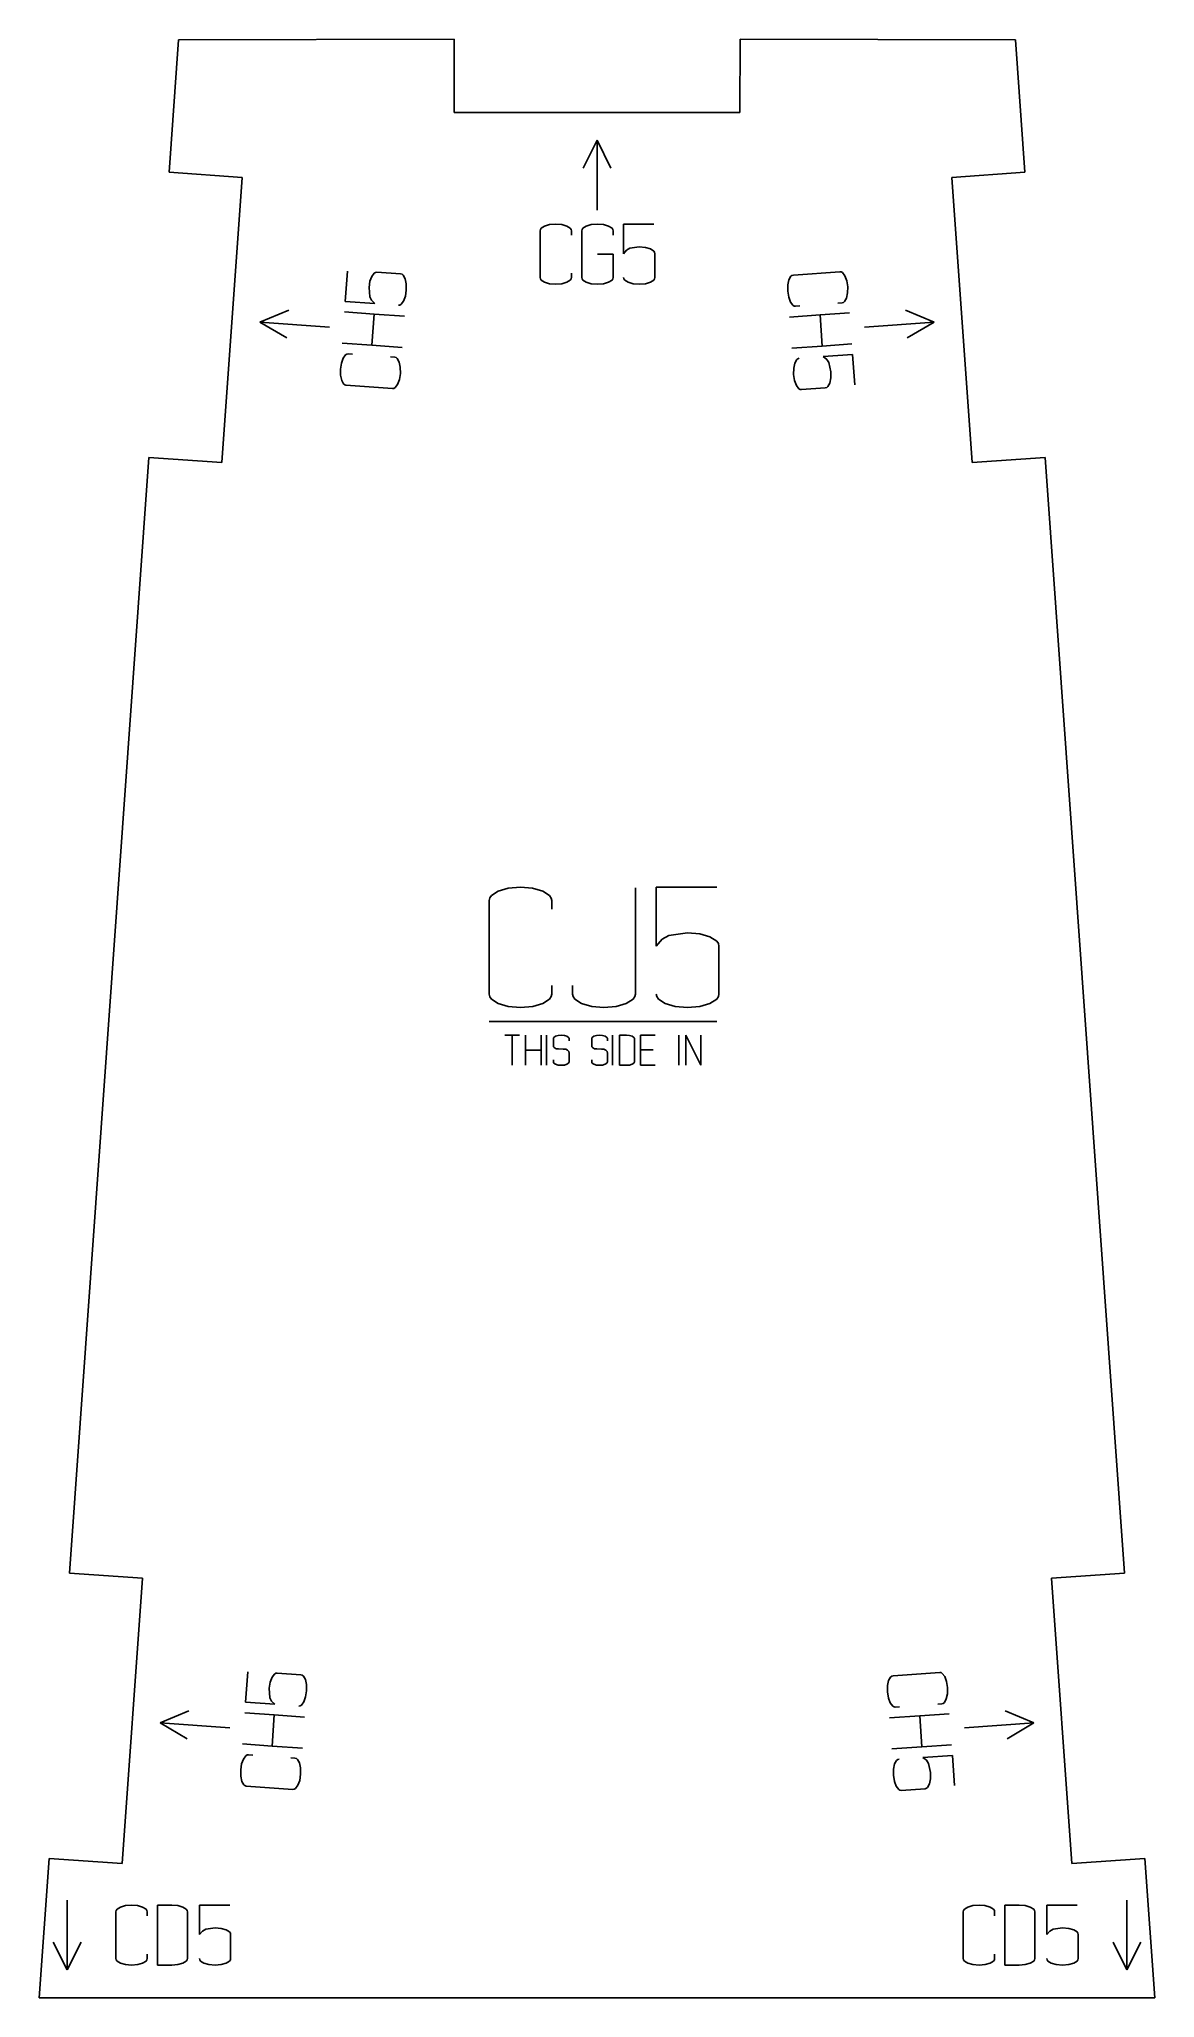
# Model space of a CAD drawing. Header units: millimetres. Extents: x 1218 to 1298, y -82 to 58.
import ezdxf

# ---------------------------------------------------------------- set-up
doc = ezdxf.new("R2010")
doc.units = ezdxf.units.MM
doc.layers.add('code', color=2, linetype='Continuous')
doc.layers.add('drawings', color=7, linetype='Continuous')

msp = doc.modelspace()

# ---------------------------------------------------------------- linework, layer by layer
at = {"layer": 'code'}
for p, q in [((1257.42, 48.8), (1258.42, 50.8)), ((1258.42, 45.8), (1258.42, 50.8)), ((1259.42, 48.8), (1258.42, 50.8)), ((1254.36, 44.41), (1254.34, 44.31)), ((1254.34, 44.31), (1254.34, 40.96)), ((1254.42, 44.49), (1254.36, 44.41)), ((1254.66, 44.65), (1254.42, 44.49)), ((1255.02, 44.76), (1254.66, 44.65)), ((1255.46, 44.79), (1255.02, 44.76)), ((1255.46, 44.79), (1255.9, 44.76)), ((1255.9, 44.76), (1256.26, 44.65)), ((1256.5, 44.49), (1256.26, 44.65)), ((1256.57, 44.4), (1256.5, 44.49)), ((1256.57, 44.4), (1256.59, 44.31)), ((1256.59, 44.31), (1256.59, 44)), ((1257.35, 44.41), (1257.33, 44.31)), ((1257.33, 44.31), (1257.33, 40.96)), ((1257.41, 44.5), (1257.35, 44.41)), ((1257.41, 44.5), (1257.65, 44.65)), ((1258.01, 44.76), (1257.65, 44.65)), ((1258.01, 44.76), (1258.45, 44.79)), ((1258.45, 44.79), (1258.89, 44.76)), ((1258.89, 44.76), (1259.25, 44.65)), ((1259.5, 44.5), (1259.25, 44.65)), ((1259.5, 44.5), (1259.56, 44.41)), ((1259.58, 44.31), (1259.56, 44.41)), ((1259.58, 44), (1259.58, 44.31)), ((1262.5, 44.79), (1260.33, 44.79)), ((1260.33, 44.79), (1260.33, 42.67)), ((1258.46, 42.64), (1259.58, 42.64)), ((1259.58, 42.64), (1259.58, 40.96)), ((1260.33, 42.67), (1260.54, 42.93)), ((1260.54, 42.93), (1260.78, 43.06)), ((1260.78, 43.06), (1261.45, 43.16)), ((1261.45, 43.16), (1261.89, 43.12)), ((1262.25, 43.02), (1261.89, 43.12)), ((1262.25, 43.02), (1262.49, 42.86)), ((1262.49, 42.86), (1262.55, 42.77)), ((1262.55, 42.77), (1262.57, 42.67)), ((1262.57, 40.96), (1262.57, 42.67)), ((1240.52, 41.41), (1240.37, 39.25)), ((1242.14, 40.69), (1242.27, 41.04)), ((1242.45, 41.27), (1242.27, 41.04)), ((1242.45, 41.27), (1242.54, 41.32)), ((1242.54, 41.32), (1242.64, 41.34)), ((1242.64, 41.34), (1244.34, 41.22)), ((1244.34, 41.22), (1244.44, 41.19)), ((1244.44, 41.19), (1244.52, 41.12)), ((1244.52, 41.12), (1244.66, 40.87)), ((1244.66, 40.87), (1244.74, 40.5)), ((1254.34, 40.96), (1254.36, 40.87)), ((1254.36, 40.87), (1254.42, 40.78)), ((1254.42, 40.78), (1254.66, 40.62)), ((1256.26, 40.62), (1256.5, 40.78)), ((1256.5, 40.78), (1256.57, 40.87)), ((1256.57, 40.87), (1256.59, 40.96)), ((1256.59, 40.96), (1256.59, 41.27)), ((1257.33, 40.96), (1257.35, 40.87)), ((1257.35, 40.87), (1257.41, 40.78)), ((1257.41, 40.78), (1257.65, 40.62)), ((1259.25, 40.62), (1259.5, 40.78)), ((1259.5, 40.78), (1259.56, 40.87)), ((1259.58, 40.96), (1259.56, 40.87)), ((1260.33, 40.96), (1260.35, 40.87)), ((1260.35, 40.87), (1260.41, 40.78)), ((1260.41, 40.78), (1260.65, 40.62)), ((1262.25, 40.62), (1262.49, 40.78)), ((1262.55, 40.87), (1262.49, 40.78)), ((1262.57, 40.96), (1262.55, 40.87)), ((1272.18, 40.8), (1272.1, 40.43)), ((1272.32, 41.05), (1272.18, 40.8)), ((1272.4, 41.11), (1272.32, 41.05)), ((1272.5, 41.14), (1272.4, 41.11)), ((1275.84, 41.38), (1272.5, 41.14)), ((1275.93, 41.37), (1275.84, 41.38)), ((1276.03, 41.31), (1275.93, 41.37)), ((1276.2, 41.09), (1276.03, 41.31)), ((1276.33, 40.73), (1276.2, 41.09)), ((1276.4, 40.29), (1276.33, 40.73)), ((1242.08, 40.25), (1242.14, 40.69)), ((1242.13, 39.57), (1242.08, 40.25)), ((1242.24, 39.33), (1242.13, 39.57)), ((1242.48, 39.1), (1242.24, 39.33)), ((1244.68, 39.62), (1244.55, 39.27)), ((1244.74, 40.06), (1244.68, 39.62)), ((1244.74, 40.5), (1244.74, 40.06)), ((1254.66, 40.62), (1255.02, 40.52)), ((1255.02, 40.52), (1255.46, 40.48)), ((1255.46, 40.48), (1255.9, 40.52)), ((1255.9, 40.52), (1256.26, 40.62)), ((1257.65, 40.62), (1258.01, 40.52)), ((1258.01, 40.52), (1258.45, 40.48)), ((1258.45, 40.48), (1258.89, 40.52)), ((1258.89, 40.52), (1259.25, 40.62)), ((1261.01, 40.52), (1260.65, 40.62)), ((1261.45, 40.48), (1261.01, 40.52)), ((1261.89, 40.52), (1261.45, 40.48)), ((1262.25, 40.62), (1261.89, 40.52)), ((1272.1, 40.43), (1272.1, 39.99)), ((1272.1, 39.99), (1272.17, 39.55)), ((1272.17, 39.55), (1272.29, 39.2)), ((1276.17, 39.23), (1276.31, 39.49)), ((1276.31, 39.49), (1276.39, 39.86)), ((1276.39, 39.86), (1276.4, 40.29)), ((1236.31, 38.63), (1234.25, 37.77)), ((1240.31, 38.49), (1242.43, 38.34)), ((1242.48, 39.1), (1240.37, 39.25)), ((1242.27, 36.11), (1242.43, 38.34)), ((1242.43, 38.34), (1244.61, 38.18)), ((1244.18, 38.97), (1244.28, 38.99)), ((1244.28, 38.99), (1244.37, 39.04)), ((1244.37, 39.04), (1244.55, 39.27)), ((1272.23, 38.12), (1274.41, 38.28)), ((1272.29, 39.2), (1272.47, 38.97)), ((1272.47, 38.97), (1272.56, 38.91)), ((1272.56, 38.91), (1272.66, 38.9)), ((1272.66, 38.9), (1272.96, 38.92)), ((1274.41, 38.28), (1276.53, 38.43)), ((1274.41, 38.28), (1274.57, 36.05)), ((1275.69, 39.12), (1276, 39.14)), ((1276, 39.14), (1276.09, 39.16)), ((1276.09, 39.16), (1276.17, 39.23)), ((1280.53, 38.63), (1282.59, 37.77)), ((1239.23, 37.41), (1234.25, 37.77)), ((1236.17, 36.63), (1234.25, 37.77)), ((1277.6, 37.41), (1282.59, 37.77)), ((1280.67, 36.63), (1282.59, 37.77)), ((1240.22, 35.18), (1240.09, 34.82)), ((1242.27, 36.11), (1240.15, 36.26)), ((1240.39, 35.41), (1240.22, 35.18)), ((1240.48, 35.47), (1240.39, 35.41)), ((1240.58, 35.48), (1240.48, 35.47)), ((1240.88, 35.46), (1240.58, 35.48)), ((1244.45, 35.95), (1242.27, 36.11)), ((1243.92, 35.24), (1243.61, 35.27)), ((1244.01, 35.22), (1243.92, 35.24)), ((1244.1, 35.15), (1244.01, 35.22)), ((1244.24, 34.9), (1244.1, 35.15)), ((1274.57, 36.05), (1272.39, 35.89)), ((1272.83, 35.14), (1272.75, 35.08)), ((1272.92, 35.17), (1272.83, 35.14)), ((1276.69, 36.2), (1274.57, 36.05)), ((1274.63, 35.29), (1276.74, 35.44)), ((1274.63, 35.29), (1274.9, 35.09)), ((1276.9, 33.27), (1276.74, 35.44)), ((1240.09, 34.82), (1240.02, 34.39)), ((1240.02, 34.39), (1240.02, 33.95)), ((1240.02, 33.95), (1240.11, 33.58)), ((1244.31, 34.53), (1244.24, 34.9)), ((1244.25, 33.65), (1244.32, 34.09)), ((1244.32, 34.09), (1244.31, 34.53)), ((1272.52, 34.01), (1272.53, 34.46)), ((1272.59, 33.58), (1272.52, 34.01)), ((1272.53, 34.46), (1272.61, 34.82)), ((1272.75, 35.08), (1272.61, 34.82)), ((1274.9, 35.09), (1275.04, 34.87)), ((1275.04, 34.87), (1275.19, 34.2)), ((1275.19, 33.76), (1275.11, 33.39)), ((1275.19, 34.2), (1275.19, 33.76)), ((1240.11, 33.58), (1240.24, 33.33)), ((1240.24, 33.33), (1240.33, 33.27)), ((1240.33, 33.27), (1240.42, 33.24)), ((1240.42, 33.24), (1243.76, 33)), ((1243.76, 33), (1243.86, 33.01)), ((1243.86, 33.01), (1243.95, 33.07)), ((1243.95, 33.07), (1244.12, 33.29)), ((1244.12, 33.29), (1244.25, 33.65)), ((1272.72, 33.22), (1272.59, 33.58)), ((1272.89, 32.99), (1272.72, 33.22)), ((1272.99, 32.94), (1272.89, 32.99)), ((1273.08, 32.93), (1272.99, 32.94)), ((1274.79, 33.05), (1273.08, 32.93)), ((1274.89, 33.08), (1274.79, 33.05)), ((1274.97, 33.14), (1274.89, 33.08)), ((1274.97, 33.14), (1275.11, 33.39)), ((1252.06, -2.82), (1252.94, -2.74)), ((1252.94, -2.74), (1252.06, -2.82)), ((1252.94, -2.74), (1253.8, -2.82)), ((1253.8, -2.82), (1252.94, -2.74)), ((1261.17, -10.4), (1261.17, -2.78)), ((1261.17, -2.78), (1261.17, -10.4)), ((1262.66, -6.98), (1262.66, -2.74)), ((1262.66, -2.74), (1267.01, -2.74)), ((1267.01, -2.74), (1262.66, -2.74)), ((1262.66, -2.74), (1262.66, -6.98)), ((1250.69, -3.7), (1250.73, -3.51)), ((1250.73, -3.51), (1250.69, -3.7)), ((1250.69, -10.4), (1250.69, -3.7)), ((1250.69, -3.7), (1250.69, -10.4)), ((1250.73, -3.51), (1250.85, -3.34)), ((1250.85, -3.34), (1250.73, -3.51)), ((1250.85, -3.34), (1251.33, -3.03)), ((1251.33, -3.03), (1250.85, -3.34)), ((1251.33, -3.03), (1252.06, -2.82)), ((1252.06, -2.82), (1251.33, -3.03)), ((1253.8, -2.82), (1254.54, -3.03)), ((1254.54, -3.03), (1253.8, -2.82)), ((1254.54, -3.03), (1255.02, -3.34)), ((1255.02, -3.34), (1254.54, -3.03)), ((1255.02, -3.34), (1255.14, -3.52)), ((1255.14, -3.52), (1255.02, -3.34)), ((1255.14, -3.52), (1255.18, -3.7)), ((1255.18, -3.7), (1255.14, -3.52)), ((1255.18, -3.7), (1255.18, -4.32)), ((1255.18, -4.32), (1255.18, -3.7)), ((1263.1, -6.47), (1262.66, -6.98)), ((1262.66, -6.98), (1263.1, -6.47)), ((1263.56, -6.21), (1263.1, -6.47)), ((1263.1, -6.47), (1263.56, -6.21)), ((1264.91, -6.01), (1263.56, -6.21)), ((1263.56, -6.21), (1264.91, -6.01)), ((1265.79, -6.09), (1264.91, -6.01)), ((1264.91, -6.01), (1265.79, -6.09)), ((1266.52, -6.3), (1265.79, -6.09)), ((1265.79, -6.09), (1266.52, -6.3)), ((1267, -6.61), (1266.52, -6.3)), ((1266.52, -6.3), (1267, -6.61)), ((1267.12, -6.78), (1267, -6.61)), ((1267, -6.61), (1267.12, -6.78)), ((1267.16, -6.98), (1267.12, -6.78)), ((1267.12, -6.78), (1267.16, -6.98)), ((1267.16, -10.4), (1267.16, -6.98)), ((1267.16, -6.98), (1267.16, -10.4)), ((1255.18, -9.79), (1255.18, -10.4)), ((1255.18, -10.4), (1255.18, -9.79)), ((1256.67, -9.79), (1256.67, -10.4)), ((1256.67, -10.4), (1256.67, -9.79)), ((1250.73, -10.6), (1250.69, -10.4)), ((1250.69, -10.4), (1250.73, -10.6)), ((1250.85, -10.78), (1250.73, -10.6)), ((1250.73, -10.6), (1250.85, -10.78)), ((1251.33, -11.08), (1250.85, -10.78)), ((1250.85, -10.78), (1251.33, -11.08)), ((1252.05, -11.29), (1251.33, -11.08)), ((1251.33, -11.08), (1252.05, -11.29)), ((1254.54, -11.08), (1253.82, -11.29)), ((1253.82, -11.29), (1254.54, -11.08)), ((1255.02, -10.77), (1254.54, -11.08)), ((1254.54, -11.08), (1255.02, -10.77)), ((1255.14, -10.59), (1255.02, -10.77)), ((1255.02, -10.77), (1255.14, -10.59)), ((1255.18, -10.4), (1255.14, -10.59)), ((1255.14, -10.59), (1255.18, -10.4)), ((1256.67, -10.4), (1256.71, -10.59)), ((1256.71, -10.59), (1256.67, -10.4)), ((1256.71, -10.59), (1256.83, -10.77)), ((1256.83, -10.77), (1256.71, -10.59)), ((1256.83, -10.77), (1257.31, -11.08)), ((1257.31, -11.08), (1256.83, -10.77)), ((1257.31, -11.08), (1258.04, -11.29)), ((1258.04, -11.29), (1257.31, -11.08)), ((1259.8, -11.29), (1260.52, -11.08)), ((1260.52, -11.08), (1259.8, -11.29)), ((1260.52, -11.08), (1261.01, -10.77)), ((1261.01, -10.77), (1260.52, -11.08)), ((1261.01, -10.77), (1261.13, -10.59)), ((1261.13, -10.59), (1261.01, -10.77)), ((1261.13, -10.59), (1261.17, -10.4)), ((1261.17, -10.4), (1261.13, -10.59)), ((1262.71, -10.59), (1262.66, -10.4)), ((1262.66, -10.4), (1262.71, -10.59)), ((1262.83, -10.77), (1262.71, -10.59)), ((1262.71, -10.59), (1262.83, -10.77)), ((1263.31, -11.08), (1262.83, -10.77)), ((1262.83, -10.77), (1263.31, -11.08)), ((1264.03, -11.29), (1263.31, -11.08)), ((1266.52, -11.08), (1265.79, -11.29)), ((1266.52, -11.08), (1267, -10.77)), ((1267, -10.77), (1266.52, -11.08)), ((1267, -10.77), (1267.12, -10.59)), ((1267.12, -10.59), (1267, -10.77)), ((1267.12, -10.59), (1267.16, -10.4)), ((1267.16, -10.4), (1267.12, -10.59)), ((1250.69, -12.36), (1267.01, -12.36)), ((1252.94, -11.36), (1252.05, -11.29)), ((1252.05, -11.29), (1252.94, -11.36)), ((1253.82, -11.29), (1252.94, -11.36)), ((1252.94, -11.36), (1253.82, -11.29)), ((1258.04, -11.29), (1258.92, -11.36)), ((1258.92, -11.36), (1258.04, -11.29)), ((1258.92, -11.36), (1259.8, -11.29)), ((1259.8, -11.29), (1258.92, -11.36)), ((1264.91, -11.36), (1264.03, -11.29)), ((1265.79, -11.29), (1264.91, -11.36)), ((1252.34, -13.36), (1251.8, -13.36)), ((1251.8, -13.36), (1252.87, -13.36)), ((1252.87, -13.36), (1252.34, -13.36)), ((1252.34, -13.36), (1252.34, -15.51)), ((1252.34, -15.51), (1252.34, -13.36)), ((1253.3, -15.51), (1253.3, -13.36)), ((1253.3, -13.36), (1253.3, -14.42)), ((1254.41, -14.42), (1254.41, -13.36)), ((1254.41, -13.36), (1254.41, -15.51)), ((1254.79, -13.36), (1254.79, -15.51)), ((1255.29, -13.6), (1255.3, -13.55)), ((1255.3, -13.55), (1255.29, -13.6)), ((1255.29, -14.13), (1255.29, -13.6)), ((1255.29, -13.6), (1255.29, -14.13)), ((1255.3, -13.55), (1255.33, -13.51)), ((1255.33, -13.51), (1255.3, -13.55)), ((1255.33, -13.51), (1255.45, -13.43)), ((1255.45, -13.43), (1255.33, -13.51)), ((1255.45, -13.43), (1255.64, -13.38)), ((1255.64, -13.38), (1255.45, -13.43)), ((1255.64, -13.38), (1255.86, -13.36)), ((1255.86, -13.36), (1255.64, -13.38)), ((1255.86, -13.36), (1256.08, -13.38)), ((1256.08, -13.38), (1255.86, -13.36)), ((1256.08, -13.38), (1256.26, -13.43)), ((1256.26, -13.43), (1256.08, -13.38)), ((1256.26, -13.43), (1256.38, -13.51)), ((1256.38, -13.51), (1256.26, -13.43)), ((1256.38, -13.51), (1256.41, -13.55)), ((1256.41, -13.55), (1256.38, -13.51)), ((1256.41, -13.55), (1256.42, -13.6)), ((1256.42, -13.6), (1256.41, -13.55)), ((1256.42, -13.6), (1256.42, -13.75)), ((1256.42, -13.75), (1256.42, -13.6)), ((1258.04, -13.6), (1258.05, -13.55)), ((1258.05, -13.55), (1258.04, -13.6)), ((1258.04, -14.13), (1258.04, -13.6)), ((1258.04, -13.6), (1258.04, -14.13)), ((1258.05, -13.55), (1258.08, -13.51)), ((1258.08, -13.51), (1258.05, -13.55)), ((1258.08, -13.51), (1258.2, -13.43)), ((1258.2, -13.43), (1258.08, -13.51)), ((1258.2, -13.43), (1258.38, -13.38)), ((1258.38, -13.38), (1258.2, -13.43)), ((1258.38, -13.38), (1258.6, -13.36)), ((1258.6, -13.36), (1258.38, -13.38)), ((1258.6, -13.36), (1258.82, -13.38)), ((1258.82, -13.38), (1258.6, -13.36)), ((1258.82, -13.38), (1259, -13.43)), ((1259, -13.43), (1258.82, -13.38)), ((1259, -13.43), (1259.12, -13.51)), ((1259.12, -13.51), (1259, -13.43)), ((1259.12, -13.51), (1259.15, -13.55)), ((1259.15, -13.55), (1259.12, -13.51)), ((1259.15, -13.55), (1259.16, -13.6)), ((1259.16, -13.6), (1259.15, -13.55)), ((1259.16, -13.6), (1259.16, -13.75)), ((1259.16, -13.75), (1259.16, -13.6)), ((1259.53, -13.36), (1259.53, -15.51)), ((1260.03, -15.51), (1260.03, -13.36)), ((1260.03, -13.36), (1260.54, -13.36)), ((1260.54, -13.36), (1260.76, -13.38)), ((1260.76, -13.38), (1260.94, -13.43)), ((1260.94, -13.43), (1261.06, -13.51)), ((1261.06, -13.51), (1261.09, -13.55)), ((1261.09, -13.55), (1261.1, -13.6)), ((1261.1, -13.6), (1261.1, -15.27)), ((1261.53, -15.51), (1261.53, -13.36)), ((1261.53, -13.36), (1262.6, -13.36)), ((1262.6, -13.36), (1261.53, -13.36)), ((1261.53, -13.36), (1261.53, -14.4)), ((1264.28, -13.36), (1264.28, -15.51)), ((1264.78, -15.51), (1264.78, -13.36)), ((1264.78, -13.36), (1265.86, -15.51)), ((1265.86, -15.51), (1264.78, -13.36)), ((1264.78, -13.36), (1264.78, -15.51)), ((1265.86, -15.51), (1265.86, -13.36)), ((1265.86, -13.36), (1265.86, -15.51)), ((1253.3, -14.42), (1254.41, -14.42)), ((1254.41, -14.42), (1253.3, -14.42)), ((1253.3, -14.42), (1253.3, -15.51)), ((1254.41, -15.51), (1254.41, -14.42)), ((1255.31, -14.19), (1255.29, -14.13)), ((1255.29, -14.13), (1255.31, -14.19)), ((1255.29, -15.12), (1255.29, -15.27)), ((1255.29, -15.27), (1255.29, -15.12)), ((1255.29, -15.27), (1255.3, -15.32)), ((1255.3, -15.32), (1255.29, -15.27)), ((1255.3, -15.32), (1255.33, -15.37)), ((1255.33, -15.37), (1255.3, -15.32)), ((1255.34, -14.24), (1255.31, -14.19)), ((1255.31, -14.19), (1255.34, -14.24)), ((1255.33, -15.37), (1255.45, -15.44)), ((1255.45, -15.44), (1255.33, -15.37)), ((1255.49, -14.32), (1255.34, -14.24)), ((1255.34, -14.24), (1255.49, -14.32)), ((1255.45, -15.44), (1255.64, -15.5)), ((1255.64, -15.5), (1255.45, -15.44)), ((1255.65, -14.34), (1255.49, -14.32)), ((1255.49, -14.32), (1255.65, -14.34)), ((1255.99, -14.35), (1255.65, -14.34)), ((1255.65, -14.34), (1255.99, -14.35)), ((1256.18, -14.36), (1255.99, -14.35)), ((1255.99, -14.35), (1256.18, -14.36)), ((1256.08, -15.5), (1256.26, -15.44)), ((1256.26, -15.44), (1256.08, -15.5)), ((1256.31, -14.42), (1256.18, -14.36)), ((1256.18, -14.36), (1256.31, -14.42)), ((1256.26, -15.44), (1256.38, -15.37)), ((1256.38, -15.37), (1256.26, -15.44)), ((1256.4, -14.51), (1256.31, -14.42)), ((1256.31, -14.42), (1256.4, -14.51)), ((1256.38, -15.37), (1256.41, -15.32)), ((1256.41, -15.32), (1256.38, -15.37)), ((1256.42, -14.64), (1256.4, -14.51)), ((1256.4, -14.51), (1256.42, -14.64)), ((1256.41, -15.32), (1256.42, -15.27)), ((1256.42, -15.27), (1256.41, -15.32)), ((1256.42, -15.27), (1256.42, -14.64)), ((1256.42, -14.64), (1256.42, -15.27)), ((1258.05, -14.19), (1258.04, -14.13)), ((1258.04, -14.13), (1258.05, -14.19)), ((1258.04, -15.12), (1258.04, -15.27)), ((1258.04, -15.27), (1258.04, -15.12)), ((1258.04, -15.27), (1258.05, -15.32)), ((1258.05, -15.32), (1258.04, -15.27)), ((1258.09, -14.24), (1258.05, -14.19)), ((1258.05, -14.19), (1258.09, -14.24)), ((1258.05, -15.32), (1258.08, -15.37)), ((1258.08, -15.37), (1258.05, -15.32)), ((1258.08, -15.37), (1258.2, -15.44)), ((1258.2, -15.44), (1258.08, -15.37)), ((1258.23, -14.32), (1258.09, -14.24)), ((1258.09, -14.24), (1258.23, -14.32)), ((1258.2, -15.44), (1258.38, -15.5)), ((1258.38, -15.5), (1258.2, -15.44)), ((1258.4, -14.34), (1258.23, -14.32)), ((1258.23, -14.32), (1258.4, -14.34)), ((1258.74, -14.35), (1258.4, -14.34)), ((1258.4, -14.34), (1258.74, -14.35)), ((1258.92, -14.36), (1258.74, -14.35)), ((1258.74, -14.35), (1258.92, -14.36)), ((1258.82, -15.5), (1259, -15.44)), ((1259, -15.44), (1258.82, -15.5)), ((1259.06, -14.42), (1258.92, -14.36)), ((1258.92, -14.36), (1259.06, -14.42)), ((1259, -15.44), (1259.12, -15.37)), ((1259.12, -15.37), (1259, -15.44)), ((1259.14, -14.51), (1259.06, -14.42)), ((1259.06, -14.42), (1259.14, -14.51)), ((1259.12, -15.37), (1259.15, -15.32)), ((1259.15, -15.32), (1259.12, -15.37)), ((1259.17, -14.64), (1259.14, -14.51)), ((1259.14, -14.51), (1259.17, -14.64)), ((1259.15, -15.32), (1259.16, -15.27)), ((1259.16, -15.27), (1259.15, -15.32)), ((1259.16, -15.27), (1259.17, -14.64)), ((1259.17, -14.64), (1259.16, -15.27)), ((1260.94, -15.44), (1260.76, -15.5)), ((1261.06, -15.37), (1260.94, -15.44)), ((1261.09, -15.32), (1261.06, -15.37)), ((1261.1, -15.27), (1261.09, -15.32)), ((1261.53, -14.4), (1262.45, -14.4)), ((1262.45, -14.4), (1261.53, -14.4)), ((1261.53, -14.4), (1261.53, -15.51)), ((1255.64, -15.5), (1255.86, -15.51)), ((1255.86, -15.51), (1255.64, -15.5)), ((1255.86, -15.51), (1256.08, -15.5)), ((1256.08, -15.5), (1255.86, -15.51)), ((1258.38, -15.5), (1258.6, -15.51)), ((1258.6, -15.51), (1258.38, -15.5)), ((1258.6, -15.51), (1258.82, -15.5)), ((1258.82, -15.5), (1258.6, -15.51)), ((1260.54, -15.51), (1260.03, -15.51)), ((1260.76, -15.5), (1260.54, -15.51)), ((1261.53, -15.51), (1262.6, -15.51)), ((1262.6, -15.51), (1261.53, -15.51)), ((1233.37, -59), (1233.21, -61.17)), ((1234.92, -60.17), (1234.99, -59.73)), ((1234.97, -60.85), (1234.92, -60.17)), ((1234.99, -59.73), (1235.12, -59.38)), ((1235.29, -59.15), (1235.12, -59.38)), ((1235.29, -59.15), (1235.39, -59.09)), ((1235.39, -59.09), (1235.48, -59.08)), ((1235.48, -59.08), (1237.19, -59.2)), ((1237.19, -59.2), (1237.28, -59.23)), ((1237.28, -59.23), (1237.37, -59.29)), ((1237.37, -59.29), (1237.51, -59.55)), ((1237.51, -59.55), (1237.58, -59.91)), ((1237.59, -60.36), (1237.52, -60.79)), ((1237.58, -59.91), (1237.59, -60.36)), ((1279.26, -59.98), (1279.25, -60.43)), ((1279.33, -59.62), (1279.26, -59.98)), ((1279.47, -59.37), (1279.33, -59.62)), ((1279.56, -59.3), (1279.47, -59.37)), ((1279.65, -59.28), (1279.56, -59.3)), ((1282.99, -59.04), (1279.65, -59.28)), ((1283.09, -59.05), (1282.99, -59.04)), ((1283.18, -59.1), (1283.09, -59.05)), ((1283.35, -59.33), (1283.18, -59.1)), ((1283.48, -59.69), (1283.35, -59.33)), ((1283.55, -60.12), (1283.48, -59.69)), ((1283.55, -60.56), (1283.55, -60.12)), ((1235.32, -61.32), (1233.21, -61.17)), ((1235.08, -61.09), (1234.97, -60.85)), ((1235.32, -61.32), (1235.08, -61.09)), ((1237.03, -61.44), (1237.13, -61.43)), ((1237.13, -61.43), (1237.22, -61.38)), ((1237.22, -61.38), (1237.39, -61.15)), ((1237.52, -60.79), (1237.39, -61.15)), ((1279.25, -60.43), (1279.32, -60.87)), ((1279.32, -60.87), (1279.45, -61.22)), ((1279.45, -61.22), (1279.62, -61.45)), ((1279.62, -61.45), (1279.72, -61.5)), ((1279.72, -61.5), (1279.81, -61.52)), ((1279.81, -61.52), (1280.12, -61.5)), ((1282.85, -61.3), (1283.15, -61.28)), ((1283.15, -61.28), (1283.24, -61.25)), ((1283.24, -61.25), (1283.33, -61.19)), ((1283.33, -61.19), (1283.46, -60.93)), ((1283.46, -60.93), (1283.55, -60.56)), ((1229.16, -61.79), (1227.09, -62.65)), ((1232.08, -63), (1227.09, -62.65)), ((1229.02, -63.79), (1227.09, -62.65)), ((1233.16, -61.93), (1235.27, -62.08)), ((1235.12, -64.31), (1235.27, -62.08)), ((1235.27, -62.08), (1237.45, -62.24)), ((1279.39, -62.29), (1281.57, -62.14)), ((1281.57, -62.14), (1283.68, -61.99)), ((1281.57, -62.14), (1281.72, -64.37)), ((1284.76, -63), (1289.75, -62.65)), ((1287.68, -61.79), (1289.75, -62.65)), ((1287.82, -63.79), (1289.75, -62.65)), ((1235.12, -64.31), (1233, -64.16)), ((1237.3, -64.47), (1235.12, -64.31)), ((1281.72, -64.37), (1279.55, -64.52)), ((1283.84, -64.22), (1281.72, -64.37)), ((1232.93, -65.59), (1232.87, -66.02)), ((1233.07, -65.24), (1232.93, -65.59)), ((1233.24, -65), (1233.07, -65.24)), ((1233.33, -64.95), (1233.24, -65)), ((1233.43, -64.94), (1233.33, -64.95)), ((1233.73, -64.96), (1233.43, -64.94)), ((1236.76, -65.17), (1236.46, -65.15)), ((1236.86, -65.2), (1236.76, -65.17)), ((1236.94, -65.27), (1236.86, -65.2)), ((1237.08, -65.52), (1236.94, -65.27)), ((1237.16, -65.88), (1237.08, -65.52)), ((1237.16, -66.33), (1237.16, -65.88)), ((1279.68, -65.96), (1279.76, -65.59)), ((1279.68, -66.4), (1279.68, -65.96)), ((1279.9, -65.34), (1279.76, -65.59)), ((1279.98, -65.28), (1279.9, -65.34)), ((1280.08, -65.25), (1279.98, -65.28)), ((1281.79, -65.13), (1283.9, -64.98)), ((1281.79, -65.13), (1282.05, -65.33)), ((1282.05, -65.33), (1282.2, -65.55)), ((1282.2, -65.55), (1282.34, -66.21)), ((1284.05, -67.14), (1283.9, -64.98)), ((1232.87, -66.02), (1232.87, -66.46)), ((1232.87, -66.46), (1232.95, -66.84)), ((1232.95, -66.84), (1233.09, -67.09)), ((1233.09, -67.09), (1233.17, -67.15)), ((1233.17, -67.15), (1233.27, -67.18)), ((1233.27, -67.18), (1236.6, -67.42)), ((1236.7, -67.4), (1236.8, -67.35)), ((1236.8, -67.35), (1236.97, -67.12)), ((1236.97, -67.12), (1237.1, -66.77)), ((1237.1, -66.77), (1237.16, -66.33)), ((1279.75, -66.84), (1279.68, -66.4)), ((1279.88, -67.19), (1279.75, -66.84)), ((1280.05, -67.42), (1279.88, -67.19)), ((1281.94, -67.37), (1280.24, -67.49)), ((1282.04, -67.34), (1281.94, -67.37)), ((1282.12, -67.28), (1282.04, -67.34)), ((1282.12, -67.28), (1282.26, -67.02)), ((1282.34, -66.66), (1282.26, -67.02)), ((1282.34, -66.21), (1282.34, -66.66)), ((1236.6, -67.42), (1236.7, -67.4)), ((1280.14, -67.48), (1280.05, -67.42)), ((1280.24, -67.49), (1280.14, -67.48)), ((1220.42, -75.36), (1220.42, -80.36)), ((1224.24, -75.85), (1224.6, -75.74)), ((1224.6, -75.74), (1224.24, -75.85)), ((1224.6, -75.74), (1225.04, -75.71)), ((1225.04, -75.71), (1224.6, -75.74)), ((1225.04, -75.71), (1225.48, -75.74)), ((1225.48, -75.74), (1225.04, -75.71)), ((1225.48, -75.74), (1225.84, -75.85)), ((1225.84, -75.85), (1225.48, -75.74)), ((1226.91, -80.01), (1226.91, -75.71)), ((1226.91, -75.71), (1227.93, -75.71)), ((1227.93, -75.71), (1228.36, -75.74)), ((1228.36, -75.74), (1228.73, -75.85)), ((1229.91, -77.82), (1229.91, -75.71)), ((1229.91, -75.71), (1232.08, -75.71)), ((1232.08, -75.71), (1229.91, -75.71)), ((1229.91, -75.71), (1229.91, -77.82)), ((1285, -75.85), (1285.37, -75.74)), ((1285.37, -75.74), (1285, -75.85)), ((1285.37, -75.74), (1285.81, -75.71)), ((1285.81, -75.71), (1285.37, -75.74)), ((1285.81, -75.71), (1286.24, -75.74)), ((1286.24, -75.74), (1285.81, -75.71)), ((1286.24, -75.74), (1286.61, -75.85)), ((1286.61, -75.85), (1286.24, -75.74)), ((1287.67, -80.01), (1287.67, -75.71)), ((1287.67, -75.71), (1288.69, -75.71)), ((1288.69, -75.71), (1289.13, -75.74)), ((1289.13, -75.74), (1289.49, -75.85)), ((1290.67, -77.82), (1290.67, -75.71)), ((1290.67, -75.71), (1292.84, -75.71)), ((1292.84, -75.71), (1290.67, -75.71)), ((1290.67, -75.71), (1290.67, -77.82)), ((1296.42, -75.36), (1296.42, -80.36)), ((1223.92, -76.19), (1223.94, -76.09)), ((1223.94, -76.09), (1223.92, -76.19)), ((1223.92, -79.53), (1223.92, -76.19)), ((1223.92, -76.19), (1223.92, -79.53)), ((1223.94, -76.09), (1224, -76)), ((1224, -76), (1223.94, -76.09)), ((1224, -76), (1224.24, -75.85)), ((1224.24, -75.85), (1224, -76)), ((1225.84, -75.85), (1226.09, -76)), ((1226.09, -76), (1225.84, -75.85)), ((1226.09, -76), (1226.15, -76.09)), ((1226.15, -76.09), (1226.09, -76)), ((1226.15, -76.09), (1226.17, -76.19)), ((1226.17, -76.19), (1226.15, -76.09)), ((1226.17, -76.19), (1226.17, -76.49)), ((1226.17, -76.49), (1226.17, -76.19)), ((1228.73, -75.85), (1228.97, -76)), ((1228.97, -76), (1229.03, -76.09)), ((1229.03, -76.09), (1229.05, -76.19)), ((1229.05, -76.19), (1229.05, -79.53)), ((1284.68, -76.19), (1284.7, -76.09)), ((1284.7, -76.09), (1284.68, -76.19)), ((1284.68, -79.53), (1284.68, -76.19)), ((1284.68, -76.19), (1284.68, -79.53)), ((1284.7, -76.09), (1284.76, -76)), ((1284.76, -76), (1284.7, -76.09)), ((1284.76, -76), (1285, -75.85)), ((1285, -75.85), (1284.76, -76)), ((1286.61, -75.85), (1286.85, -76)), ((1286.85, -76), (1286.61, -75.85)), ((1286.85, -76), (1286.91, -76.09)), ((1286.91, -76.09), (1286.85, -76)), ((1286.91, -76.09), (1286.93, -76.19)), ((1286.93, -76.19), (1286.91, -76.09)), ((1286.93, -76.19), (1286.93, -76.49)), ((1286.93, -76.49), (1286.93, -76.19)), ((1289.49, -75.85), (1289.73, -76)), ((1289.73, -76), (1289.79, -76.09)), ((1289.79, -76.09), (1289.82, -76.19)), ((1289.82, -76.19), (1289.82, -79.53)), ((1219.42, -78.36), (1220.42, -80.36)), ((1221.42, -78.36), (1220.42, -80.36)), ((1230.12, -77.57), (1229.91, -77.82)), ((1229.91, -77.82), (1230.12, -77.57)), ((1230.36, -77.44), (1230.12, -77.57)), ((1230.12, -77.57), (1230.36, -77.44)), ((1231.03, -77.34), (1230.36, -77.44)), ((1230.36, -77.44), (1231.03, -77.34)), ((1231.47, -77.38), (1231.03, -77.34)), ((1231.03, -77.34), (1231.47, -77.38)), ((1231.83, -77.48), (1231.47, -77.38)), ((1231.47, -77.38), (1231.83, -77.48)), ((1232.07, -77.64), (1231.83, -77.48)), ((1231.83, -77.48), (1232.07, -77.64)), ((1232.13, -77.73), (1232.07, -77.64)), ((1232.07, -77.64), (1232.13, -77.73)), ((1232.15, -77.82), (1232.13, -77.73)), ((1232.13, -77.73), (1232.15, -77.82)), ((1232.15, -79.53), (1232.15, -77.82)), ((1232.15, -77.82), (1232.15, -79.53)), ((1290.89, -77.57), (1290.67, -77.82)), ((1290.67, -77.82), (1290.89, -77.57)), ((1291.12, -77.44), (1290.89, -77.57)), ((1290.89, -77.57), (1291.12, -77.44)), ((1291.79, -77.34), (1291.12, -77.44)), ((1291.12, -77.44), (1291.79, -77.34)), ((1292.24, -77.38), (1291.79, -77.34)), ((1291.79, -77.34), (1292.24, -77.38)), ((1292.6, -77.48), (1292.24, -77.38)), ((1292.24, -77.38), (1292.6, -77.48)), ((1292.84, -77.64), (1292.6, -77.48)), ((1292.6, -77.48), (1292.84, -77.64)), ((1292.9, -77.73), (1292.84, -77.64)), ((1292.84, -77.64), (1292.9, -77.73)), ((1292.92, -77.82), (1292.9, -77.73)), ((1292.9, -77.73), (1292.92, -77.82)), ((1292.92, -79.53), (1292.92, -77.82)), ((1292.92, -77.82), (1292.92, -79.53)), ((1295.42, -78.36), (1296.42, -80.36)), ((1297.42, -78.36), (1296.42, -80.36)), ((1223.94, -79.63), (1223.92, -79.53)), ((1223.92, -79.53), (1223.94, -79.63)), ((1224, -79.72), (1223.94, -79.63)), ((1223.94, -79.63), (1224, -79.72)), ((1224.24, -79.88), (1224, -79.72)), ((1224, -79.72), (1224.24, -79.88)), ((1224.6, -79.98), (1224.24, -79.88)), ((1224.24, -79.88), (1224.6, -79.98)), ((1225.04, -80.01), (1224.6, -79.98)), ((1224.6, -79.98), (1225.04, -80.01)), ((1225.49, -79.98), (1225.04, -80.01)), ((1225.04, -80.01), (1225.49, -79.98)), ((1225.84, -79.88), (1225.49, -79.98)), ((1225.49, -79.98), (1225.84, -79.88)), ((1226.09, -79.72), (1225.84, -79.88)), ((1225.84, -79.88), (1226.09, -79.72)), ((1226.15, -79.63), (1226.09, -79.72)), ((1226.09, -79.72), (1226.15, -79.63)), ((1226.17, -79.53), (1226.15, -79.63)), ((1226.15, -79.63), (1226.17, -79.53)), ((1226.17, -79.23), (1226.17, -79.53)), ((1226.17, -79.53), (1226.17, -79.23)), ((1227.93, -80.01), (1226.91, -80.01)), ((1228.37, -79.98), (1227.93, -80.01)), ((1228.73, -79.88), (1228.37, -79.98)), ((1228.97, -79.72), (1228.73, -79.88)), ((1229.03, -79.63), (1228.97, -79.72)), ((1229.05, -79.53), (1229.03, -79.63)), ((1229.93, -79.63), (1229.91, -79.53)), ((1229.91, -79.53), (1229.93, -79.63)), ((1229.99, -79.72), (1229.93, -79.63)), ((1229.93, -79.63), (1229.99, -79.72)), ((1230.23, -79.87), (1229.99, -79.72)), ((1229.99, -79.72), (1230.23, -79.87)), ((1230.59, -79.98), (1230.23, -79.87)), ((1231.03, -80.01), (1230.59, -79.98)), ((1231.47, -79.98), (1231.03, -80.01)), ((1231.83, -79.87), (1231.47, -79.98)), ((1231.83, -79.87), (1232.07, -79.72)), ((1232.07, -79.72), (1231.83, -79.87)), ((1232.07, -79.72), (1232.13, -79.63)), ((1232.13, -79.63), (1232.07, -79.72)), ((1232.13, -79.63), (1232.15, -79.53)), ((1232.15, -79.53), (1232.13, -79.63)), ((1284.7, -79.63), (1284.68, -79.53)), ((1284.68, -79.53), (1284.7, -79.63)), ((1284.76, -79.72), (1284.7, -79.63)), ((1284.7, -79.63), (1284.76, -79.72)), ((1285, -79.88), (1284.76, -79.72)), ((1284.76, -79.72), (1285, -79.88)), ((1285.36, -79.98), (1285, -79.88)), ((1285, -79.88), (1285.36, -79.98)), ((1285.81, -80.01), (1285.36, -79.98)), ((1285.36, -79.98), (1285.81, -80.01)), ((1286.25, -79.98), (1285.81, -80.01)), ((1285.81, -80.01), (1286.25, -79.98)), ((1286.61, -79.88), (1286.25, -79.98)), ((1286.25, -79.98), (1286.61, -79.88)), ((1286.85, -79.72), (1286.61, -79.88)), ((1286.61, -79.88), (1286.85, -79.72)), ((1286.91, -79.63), (1286.85, -79.72)), ((1286.85, -79.72), (1286.91, -79.63)), ((1286.93, -79.53), (1286.91, -79.63)), ((1286.91, -79.63), (1286.93, -79.53)), ((1286.93, -79.23), (1286.93, -79.53)), ((1286.93, -79.53), (1286.93, -79.23)), ((1288.69, -80.01), (1287.67, -80.01)), ((1289.13, -79.98), (1288.69, -80.01)), ((1289.49, -79.88), (1289.13, -79.98)), ((1289.73, -79.72), (1289.49, -79.88)), ((1289.79, -79.63), (1289.73, -79.72)), ((1289.82, -79.53), (1289.79, -79.63)), ((1290.69, -79.63), (1290.67, -79.53)), ((1290.67, -79.53), (1290.69, -79.63)), ((1290.75, -79.72), (1290.69, -79.63)), ((1290.69, -79.63), (1290.75, -79.72)), ((1290.99, -79.87), (1290.75, -79.72)), ((1290.75, -79.72), (1290.99, -79.87)), ((1291.35, -79.98), (1290.99, -79.87)), ((1291.79, -80.01), (1291.35, -79.98)), ((1292.24, -79.98), (1291.79, -80.01)), ((1292.6, -79.87), (1292.24, -79.98)), ((1292.6, -79.87), (1292.84, -79.72)), ((1292.84, -79.72), (1292.6, -79.87)), ((1292.84, -79.72), (1292.9, -79.63)), ((1292.9, -79.63), (1292.84, -79.72)), ((1292.9, -79.63), (1292.92, -79.53)), ((1292.92, -79.53), (1292.9, -79.63))]:
    msp.add_line(p, q, dxfattribs=at)
at = {"layer": 'drawings'}
for p, q in [((1227.74, 48.51), (1228.42, 58)), ((1228.42, 58), (1248.17, 58.05)), ((1248.17, 58.05), (1248.17, 52.8)), ((1268.67, 52.8), (1268.68, 58.05)), ((1288.42, 58), (1268.68, 58.05)), ((1289.09, 48.51), (1288.42, 58)), ((1248.17, 52.8), (1268.67, 52.8)), ((1232.98, 48.14), (1227.74, 48.51)), ((1231.52, 27.69), (1232.98, 48.14)), ((1283.86, 48.14), (1289.09, 48.51)), ((1285.31, 27.69), (1283.86, 48.14)), ((1220.59, -51.91), (1226.29, 28.06)), ((1226.29, 28.06), (1231.52, 27.69)), ((1290.55, 28.06), (1285.31, 27.69)), ((1296.25, -51.91), (1290.55, 28.06)), ((1225.82, -52.28), (1220.59, -51.91)), ((1291.01, -52.28), (1296.25, -51.91)), ((1224.37, -72.73), (1225.82, -52.28)), ((1292.47, -72.73), (1291.01, -52.28)), ((1218.42, -82.36), (1219.13, -72.36)), ((1219.13, -72.36), (1224.37, -72.73)), ((1297.71, -72.36), (1292.47, -72.73)), ((1298.42, -82.36), (1297.71, -72.36)), ((1218.42, -82.36), (1298.42, -82.36))]:
    msp.add_line(p, q, dxfattribs=at)

doc.saveas('drawing.dxf')
